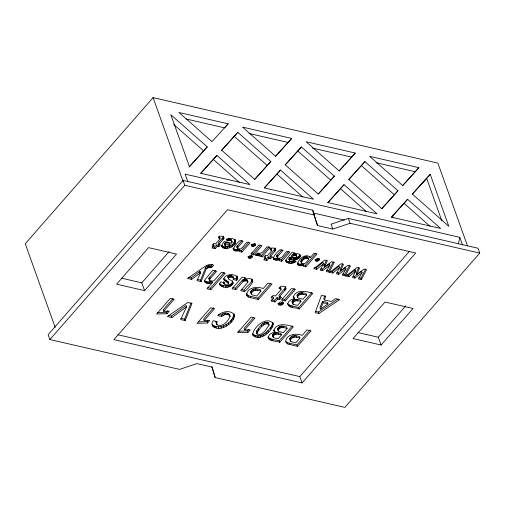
<?xml version="1.0" encoding="UTF-8"?>
<svg xmlns="http://www.w3.org/2000/svg" width="505" height="505" viewBox="0 0 505 505"><rect width="100%" height="100%" fill="white"/><g stroke="black" fill="none" stroke-linecap="round" stroke-linejoin="round"><path stroke-width="0.76" d="M252.323 256.767L252.008 255.883L249.811 255.7L248.201 257.045L248.517 257.929L250.732 258.118L252.323 256.767L251.806 255.309L250.209 256.66L247.993 256.471L248.517 257.929M283.311 303.328L282.92 302.217L280.168 301.99L278.16 303.675L278.552 304.78L281.317 305.014L283.311 303.328L282.787 301.87L280.799 303.555L278.028 303.322L278.552 304.78M212.687 326.198L212.163 324.74C220.136 330.586 232.685 322.929 233.941 313.94C235.709 320.877 227.237 326.546 221.373 328.073C216.898 329.809 208.666 325.908 213.28 320.713L217.295 321.635L216.437 324.065L217.131 324.835C222.825 327.499 228.052 321.136 230.04 316.509C229.964 311.888 223.45 312.267 221.259 315.088L218.583 314.47M300.791 261.274L301.554 263.421C304.547 265.302 306.895 261.584 308.454 259.602L307.747 257.272C304.963 255.467 301.624 258.686 300.791 261.274L301.037 261.962M224.081 283.974L223.582 281.935L224.081 283.974L225.375 284.795L227.193 284.788L228.765 283.513L225.066 280.95L223.841 279.196C224.637 272.649 240.348 273.18 236.75 280.325L233.089 279.48L233.506 278.703L232.906 276.589C231.65 275.244 228.639 275.067 227.805 276.961L228.519 278.924L232.048 281.089L232.994 282.226L233.102 283.438C230.804 288.292 221.121 289.005 219.41 283.482C222.692 287.074 230.286 286.562 232.578 281.979L232.47 280.767M239.875 250.366L239.035 251.452L241.945 252.121L250.038 242.873L246.945 242.166C244.149 244.18 242.179 250.821 237.729 248.839L237.388 248.441L237.956 247.204L243.132 241.289L240.039 240.576C234.636 245.02 228.992 253.156 239.875 250.366L239.351 248.902C237.413 249.659 234.718 250.007 233.133 248.378M279.745 259.532L278.905 260.624L281.822 261.293L289.908 252.045L286.815 251.332C284.018 253.352 282.049 259.993 277.599 258.011L277.258 257.613L277.826 256.376L283.002 250.461L279.909 249.748C274.505 254.192 268.862 262.329 279.745 259.532L279.221 258.074M272.738 323.579L272.807 322.48C274.625 330.541 257.752 343.88 252.342 333.824C259.987 340.111 269.771 330.655 272.738 323.579L273.262 325.037M250.745 292.483L250.827 291.524C252.55 287.793 257.266 288.607 260.391 289.712L260.915 291.17L256.641 296.056L251.806 294.712L250.745 292.483L251.282 293.253M251.269 293.948L250.827 291.524M289.876 338.363L289.794 339.322L290.855 341.55L295.69 342.889L299.964 338.009L299.44 336.551C296.315 335.446 291.6 334.632 289.876 338.363L290.318 340.78M277.7 328.502L277.63 329.298L278.659 331.362L283.425 332.637L287.092 328.439L286.575 326.981C283.715 326.022 279.347 325.094 277.7 328.502L278.154 330.756M297.104 295.924L297.174 295.128C298.821 291.72 303.189 292.647 306.049 293.607L306.573 295.065L302.899 299.263L298.133 297.988L297.104 295.924L297.615 296.53M297.628 297.382L297.174 295.128M217.144 246.415L215.155 248.694L214.631 247.235L216.62 244.957L217.144 246.415L218.835 246.806L220.42 244.994L218.728 244.603L223.86 238.423L223.425 235.999M223.86 238.423L223.942 237.457L223.343 236.725L219.991 236.024L218.356 237.899L219.852 238.24L219.669 239.275L215.635 243.896L213.653 243.435L212.068 245.253L214.051 245.708L212.062 247.98L215.155 248.694M268.862 258.314L266.874 260.586L266.356 259.128L268.344 256.856L268.862 258.314L270.554 258.705L272.138 256.893L270.446 256.502L275.579 250.316L275.143 247.892M285.855 289.163L285.439 286.499L285.855 289.163L279.442 296.896L281.556 297.382L279.574 299.648L277.46 299.162L276.936 297.704L274.455 300.544L274.973 302.003L277.46 299.162M224.573 244.054L225.299 242.457L229.605 243.448L230.129 244.906L227.168 246.377L225.451 245.998L224.573 244.054L225.451 245.998M225.097 245.512L224.643 243.416M237.388 248.441L236.952 246.446L242.091 240.418M277.258 257.613L276.822 255.618L281.96 249.59M286.348 261.962L285.47 259.968C286.493 264.544 293.455 263.982 296.145 261.255L293.051 260.542L291.164 261.363L289.712 261.003L288.911 259.134L289.864 257.487C293.253 258.566 298.221 258.604 299.938 254.823L300.462 256.281C298.739 260.062 293.777 260.024 290.381 258.945L289.864 257.487M289.434 260.593L290.381 258.945M247.778 282.415L247.886 281.758L246.737 280.95L244.837 280.843L243.075 281.424L235.917 289.605L235.399 288.147L242.558 279.959L244.313 279.385L246.213 279.492L247.362 280.3L247.778 282.415L240.683 290.703L244.553 291.593C250.928 286.234 258.503 276.102 244.868 279.189L244.344 277.731M212.359 282.674C209.777 283.766 204.998 284.107 204.336 280.521C206.248 282.51 209.48 282.131 211.835 281.209L212.359 282.674L207.012 288.784L210.882 289.674L225.23 273.262L221.367 272.372L214.177 280.584L212.498 281.146L209.84 280.704L208.918 278.722L209.045 278.028L215.572 270.377M209.436 280.18L210.187 278.59L216.588 271.273L212.719 270.383L204.897 279.77L204.86 281.979M222.061 246.945L221.537 245.487C225.987 249.432 234.989 245.209 235.046 239.383C239.705 248.763 214.253 252.677 224.252 241.535L231.631 243.233L231.997 241.567L230.981 239.503L229.144 238.998L226.341 239.515M236.75 280.325L236.233 278.867L237.135 276.734L237.653 278.192M458.407 244.016L459.758 237.325L185.127 174.143L187.91 181.876M219.473 237.363L218.798 236.586L219.315 238.044M266.874 260.586L263.78 259.879L265.769 257.607L263.787 257.146L265.371 255.334L267.353 255.789L271.715 250.72L271.052 248.675L270.869 249.716M271.715 250.72L271.267 248.927M280.502 288.21L280.325 287.478L279.656 287.238L281.026 289.668L275.572 296.006L273.098 295.438L271.116 297.704L273.59 298.272L271.109 301.113L274.973 302.003M244.553 291.593L244.029 290.135C246.206 286.322 251.673 283.791 252.14 279.139M308.467 259.122L308.265 258.73C305.487 256.925 302.148 260.144 301.315 262.733L301.554 263.421M200.573 272.839L196.975 280.647L201.135 281.607L200.618 280.142L205.68 267.385L207.801 266.091L209.449 265.807L211.046 266.103L211.57 267.562L213.615 265.226C210.8 263.698 207.429 264.708 204.961 266.438L187.462 278.457L191.61 279.41L200.573 272.839L200.049 271.381L191.086 277.952L188.321 277.314M201.135 281.607L206.204 268.843L209.114 267.309L211.57 267.562M168.386 315.385L171.365 316.073L186.017 305.386L186.541 306.844L180.695 319.558L185.152 320.58L184.628 319.122L191.193 302.722M185.152 320.58L192.001 303.473L187.809 302.508L167.42 316.502L171.889 317.531L186.541 306.844M256.344 331.817C258.838 327.985 262.783 320.625 268.262 322.689L269.026 325.031C266.514 328.856 262.613 336.166 257.133 334.127L256.344 331.817L256.616 332.669M268.786 324.147C263.307 322.083 259.362 329.443 256.868 333.275L257.133 334.127M322.594 301.289L319.949 307.671L320.473 309.129L327.985 303.865L327.461 302.407L322.594 301.289L323.112 302.748L320.473 309.129M324.942 295.627L323.781 298.442L324.298 299.901L331.337 301.517L335.484 298.619L339.751 299.604L318.895 313.491L315.17 312.639L321.483 295.4L325.75 296.385L324.298 299.901M320.593 268.875L322.089 269.222L329.348 263.825L329.872 265.289L326.236 271.513L329.228 272.201L334.36 262.272L331.779 261.678L324.494 266.993L323.97 265.535L326.224 260.618M324.494 266.993L327.392 260.668L324.797 260.075L313.757 268.641L316.742 269.329L323.415 263.787L322.891 262.329L316.218 267.871L314.729 267.53M342.661 263.623L340.086 269.241L340.61 270.699L347.894 265.384L350.47 265.977L345.338 275.907L342.352 275.219L345.988 268.995L345.464 267.536L338.198 272.927L336.709 272.586M340.61 270.699L343.501 264.374L340.913 263.78L329.866 272.346L332.858 273.035L339.524 267.498L339.006 266.04L332.334 271.576L330.838 271.236M358.771 267.328L356.195 272.952L356.719 274.411L364.004 269.096L366.586 269.689L361.454 279.612L358.468 278.93L362.098 272.7L361.574 271.242L354.314 276.633L352.825 276.292M356.719 274.411L359.617 268.086L357.022 267.486L345.982 276.058L348.968 276.74L355.64 271.204L355.116 269.746L348.444 275.282L346.954 274.941M199.399 272.801L200.049 271.381M300.462 256.281L300.399 255.202L299.654 254.318L297.357 253.63L294.472 254.091L294.882 253.194L291.757 252.475L286.278 259.475L285.994 261.426M323.415 263.787L320.372 270.162L322.613 270.68L329.872 265.289M339.524 267.498L336.488 273.874L338.722 274.385L345.988 268.995M354.441 271.16L355.116 269.746M355.64 271.204L352.597 277.58L354.838 278.091L362.098 272.7M233.424 278.047C232.174 276.702 229.163 276.525 228.329 278.419L228.519 278.924M329.228 272.201L328.704 270.743L333.155 262.139M345.338 275.907L344.814 274.449L349.605 265.182M361.454 279.612L360.93 278.154L365.721 268.887M328.622 265.075L329.348 263.825M251.08 244.717L253.264 244.887L254.937 243.492L255.461 244.95L255.12 245.506L252.986 246.49L251.282 245.771L252.203 244.199L254.52 243.795L255.132 244.041L255.461 244.95M315.575 260.889L315.051 259.431L317.235 259.602L318.907 258.207L319.425 259.665L317.759 261.06L315.575 260.889L315.246 259.974L316.906 258.579L319.103 258.762L319.425 259.665M224.106 283.393L224.498 282.756L220.634 281.866L219.732 283.463L219.934 284.94M292.092 301.573C293.575 298.322 297.71 299.2 300.393 300.071L300.917 301.529L297.489 305.449L293.342 304.357L292.654 303.783L292.092 301.573L292.654 303.783M292.616 303.032C294.099 299.781 298.228 300.664 300.917 301.529M272.618 334.948C274.101 331.697 278.23 332.58 280.919 333.445L281.443 334.903L278.015 338.823L273.868 337.731L273.18 337.157L272.618 334.948L273.18 337.157M273.136 336.406C274.619 333.155 278.754 334.039 281.443 334.903M225.167 244.875L225.823 243.915L225.299 242.457M251.351 292.982C253.074 289.251 257.79 290.066 260.915 291.17M290.4 339.821C292.124 336.09 296.839 336.904 299.964 338.009M218.728 244.603L218.204 243.145L223.336 236.965M270.446 256.502L269.929 255.044L275.055 248.858L275.579 250.316M279.442 296.896L278.918 295.438L285.331 287.705M297.697 296.587C299.345 293.178 303.713 294.106 306.573 295.065M278.223 329.961C279.871 326.552 284.239 327.486 287.092 328.439M303.669 265.232L302.987 266.167L305.853 266.823L317.052 254.021L313.959 253.308L310.146 257.67C304.957 249.798 289.352 268.502 303.669 265.232L303.145 263.774M244.868 279.189L245.79 277.99L242.148 277.15L232.041 288.715L235.917 289.605M260.024 254.956L259.141 256.079L262.063 256.755L270.156 247.5L267.057 246.793C264.462 249.262 262.082 255.164 257.582 252.936L255.461 255.303L257.178 255.738L260.024 254.956L259.501 253.497L256.654 254.28L257.178 255.738M467.523 245.96L437.867 163.115L153.078 97.61L25.25 243.776L55.178 327.354M188.99 167.187L207.252 146.886L170.785 114.66L189.451 166.625L207.252 146.886M228.153 123.807L211.98 141.665L178.972 112.495L228.153 123.807L224.611 127.86L186.181 119.022M332.801 229.062L317.544 225.552L312.734 210.225L183.056 180.392L48.126 334.682L49.869 339.543L179.616 369.389L196.887 363.606L212.144 367.116L215.212 377.576L344.89 407.39L479.75 253.087L478.008 248.226L348.33 218.419L331.059 224.195L332.801 229.062L350.072 223.279L479.75 253.087M49.869 339.543L184.792 185.259L183.056 180.392M200.839 173.303L216.904 155.42L249.918 184.59L200.731 173.278L216.904 155.42M221.222 150.793L237.811 132.335L270.825 161.512L254.754 179.389M144.581 290.615L116.611 284.182L148.565 247.639L176.535 254.072L144.581 290.615L141.791 282.838L169.112 251.597M275.661 156.31L291.726 138.427L242.539 127.115L275.553 156.285L291.726 138.427M264.405 187.923L280.477 170.04L313.491 199.21L264.304 187.904L280.477 170.04M297.817 151.033L301.378 146.961L334.386 176.138L330.826 180.209L297.817 151.033L285.3 164.857M218.835 246.806L218.311 245.348L219.498 243.991M173.064 298.455L163.147 309.792L163.67 311.25L169.289 311.168L167.092 313.681L156.588 314.034L170.21 298.461L174.08 299.351L163.67 311.25M157.257 312.639L166.568 312.223L167.887 310.714M211.046 266.103L212.58 264.349M241.945 252.121L241.428 250.663L249.009 241.996M210.882 289.674L210.358 288.216L224.201 272.391M253.908 254.873L250.802 254.16L258.888 244.912L261.994 245.626L253.908 254.873L253.384 253.415L260.46 245.323M213.533 307.766L203.616 319.103L204.14 320.561L209.758 320.479L207.561 322.992L197.057 323.345L210.68 307.766L214.549 308.656L204.14 320.561M262.063 256.755L261.546 255.29L269.127 246.623M198.503 321.912L207.037 321.534L207.915 320.53M344.94 164.617L355.293 153.053L306.112 141.735L339.12 170.917L355.293 153.053M270.554 258.705L270.036 257.247L270.825 256.338M327.928 202.499L328.944 201.337M327.998 202.524L344.044 184.666L377.052 213.842L327.871 202.524L344.044 184.666M348.879 179.471L364.945 161.587L397.959 190.757L381.887 208.641M281.822 261.293L281.298 259.835L288.374 251.743M292.515 254.451L291.126 256.041L291.644 257.5L294.863 257.853L296.801 256.464L295.987 254.261L293.942 253.996L292.515 254.451L293.039 255.909L291.644 257.5M258.39 299.572L248.864 297.192L246.692 295.179C246.648 287.339 257.443 286.038 263.187 288.576L267.978 283.09L271.993 284.018L258.39 299.572L257.866 298.114L270.465 283.709M253.516 317.645L244.104 328.414L244.622 329.872L250.24 329.79L248.043 332.303L237.539 332.656L251.168 317.083L255.031 317.973L244.622 329.872M238.208 331.261L247.526 330.844L248.839 329.336M305.853 266.823L305.329 265.365L316.023 253.144M279.574 299.648L279.05 298.19L280.54 296.492M285.287 300.961L281.411 300.071L291.518 288.507L295.4 289.403L285.287 300.961L284.769 299.503L294.371 288.519M402.794 185.556L418.86 167.673L369.679 156.361L402.687 185.537L418.86 167.673M299.231 308.972C296.151 307.261 287.983 308.555 287.768 303.423C288.784 300.645 291.745 299.042 294.585 298.827L293.279 297.073C295.791 288.892 306.939 291.309 312.835 293.411L299.231 308.972L298.707 307.513L311.812 292.528M279.757 342.346C276.677 340.635 268.509 341.929 268.294 336.797C269.31 334.02 272.271 332.416 275.105 332.202L273.805 330.453C276.311 322.266 287.465 324.683 293.361 326.785L279.757 342.346L279.233 340.888L292.338 325.902M391.539 217.175L407.611 199.292L440.625 228.462L391.438 217.15L407.611 199.292M422.559 182.924L426.106 178.865M412.503 194.034L430.209 174.332L448.812 226.291L412.345 194.065L430.209 174.332M297.439 346.411L287.913 344.025L285.742 342.018C285.697 334.171 296.486 332.877 302.23 335.415L307.027 329.929L311.042 330.857L297.439 346.411L296.915 344.953L310.013 329.973M302.085 382.929L113.922 339.644L227.54 209.72L415.703 253.005L302.085 382.929L299.818 376.61L409.29 251.427M381.098 345.022L353.083 338.577L385.044 302.041L413.052 308.479L381.098 345.022L378.308 337.245L405.629 306.005M237.811 132.335L221.638 150.2L254.646 179.37L270.825 161.512M301.378 146.961L285.205 164.819L318.219 193.996L334.386 176.138M318.308 194.034L329.26 181.933M339.202 170.955L343.899 165.773M364.945 161.587L348.772 179.445L381.786 208.615L397.959 190.757M234.459 315.398C231.441 309.35 221.745 311.37 217.769 315.625L221.783 316.547C223.702 314.388 227.932 313.435 229.933 315.871M323.97 265.535L325.188 264.652M315.391 311.351L318.371 312.033L337.927 299.01M285.824 260.504C288.38 262.385 292.155 262.196 294.787 260.536L295.311 261.994M293.039 255.909L295.229 255.41L296.795 256.054M231.997 241.567L231.498 240.961L229.661 240.456L226.865 240.973L226.537 239.263C229.346 238.114 233.916 237.71 235.57 240.841M273.003 257.55L274.808 258.547L278.072 258.465L278.596 259.923M297.742 264.311L297.218 262.852L299.276 264.178L302.129 264.109L302.653 265.567M271.791 250.385L270.08 249.798L271.715 247.923L273.786 248.132L275.667 249.356M280.18 288.696L278.975 288.513L281.026 286.171L283.608 286.43L285.211 287.048L285.963 287.957M248.984 133.465L288.178 142.479M312.532 148.11L351.726 157.131M376.118 162.717L415.312 171.732M312.98 212.895L344.41 220.13M184.792 185.259L314.47 215.092M225.823 243.915L230.129 244.906M216.62 244.957L218.311 245.348M239.244 250.164L241.428 250.663M251.522 252.986L253.384 253.415M259.349 254.791L261.546 255.29M268.344 256.856L270.036 257.247M279.839 259.501L281.298 259.835M303.183 264.873L305.329 265.365M326.464 270.225L328.704 270.743M342.579 273.931L344.814 274.449M358.689 277.643L360.93 278.154M212.157 246.661L214.631 247.235M264.5 258.705L266.356 259.128M233.297 278.192L236.233 278.867M323.112 302.748L327.985 303.865M197.146 279.347L200.618 280.142M232.811 287.553L235.399 288.147M241.453 289.542L244.029 290.135M271.835 296.53L273.072 296.814L273.59 298.272M276.936 297.704L279.05 298.19M282.181 298.909L284.769 299.503M271.229 299.806L274.455 300.544M246.692 295.179L246.169 293.721L248.34 295.734L257.866 298.114M287.452 303.619L290.28 305.487L298.707 307.513M207.782 287.623L210.358 288.216M121.383 278.141L141.791 282.838M357.868 332.542L378.308 337.245M180.916 318.27L184.628 319.122M268.502 338.451L267.978 336.993L270.8 338.868L279.233 340.888M286.537 343.135L286.013 341.677L289.315 343.204L296.915 344.953M117.804 334.739L299.818 376.61M288.911 259.134L289.876 259.816M224.195 280.111L223.671 278.653L228.108 281.588L228.765 283.513M272.656 335.699L273.344 336.273M361.397 165.64L394.411 194.816M404.063 203.351L430.001 226.272M340.49 188.731L366.428 211.652M234.263 136.394L267.278 165.564M276.929 174.099L302.867 197.019M173.707 124.432L203.704 150.945M213.362 159.473L239.301 182.393M276.734 256.155L277.599 258.011M236.864 246.983L237.729 248.839M223.557 282.516L223.955 282.996M208.918 278.722L209.84 280.704M307.747 257.272L308.454 259.602M227.805 276.961L227.995 277.466M459.758 237.325L462.529 245.051M426.662 178.391L441.806 220.698M392.366 215.692L393.155 217.907M348.33 218.419L350.072 223.279M354.314 276.633L354.838 278.091M348.444 275.282L348.968 276.74M338.198 272.927L338.722 274.385M315.802 220.685L317.544 225.552M332.334 271.576L332.858 273.035M318.567 258.762L319.091 260.22M322.089 269.222L322.613 270.68M317.98 259.267L318.497 260.725M317.235 259.602L317.759 261.06M316.433 259.747L316.957 261.205M315.663 259.684L316.187 261.142M316.218 267.871L316.742 269.329M309.622 256.212L310.146 257.67M307.33 256.976L307.854 258.434M306.712 256.761L307.236 258.219M305.582 256.717L306.106 258.175M304.414 257.102L304.938 258.56M303.208 257.91L303.732 259.374M301.958 259.147L302.482 260.605M301.106 260.327L301.624 261.786M299.263 255.984L299.787 257.443M298.575 256.654L299.093 258.112M318.371 312.033L318.895 313.491M301.144 264.285L301.668 265.744M297.786 257.203L298.31 258.661M300.191 264.311L300.715 265.769M295.987 254.261L296.511 255.719M296.902 257.626L297.426 259.084M299.276 264.178L299.793 265.636M295.419 254.04L295.943 255.498M298.329 263.869L298.853 265.327M294.705 253.952L295.229 255.41M295.924 257.922L296.448 259.381M293.948 252.633L294.472 254.091M297.647 263.421L298.171 264.885M293.942 253.996L294.466 255.454M294.863 258.093L295.387 259.551M293.19 254.16L293.714 255.618M293.74 258.131L294.264 259.589M293.702 261.142L294.219 262.6M291.284 257.815L291.808 259.273M292.414 261.577L292.938 263.036M302.609 292.812L303.133 294.27M291.006 261.811L291.53 263.269M289.397 258.017L289.92 259.475M288.999 258.617L289.517 260.075M301.226 292.66L301.75 294.118M289.195 259.545L289.712 261.003M289.548 261.824L290.066 263.282M299.919 292.843L300.443 294.301M288.115 261.609L288.639 263.067M298.764 293.348L299.288 294.806M286.385 260.952L286.909 262.411M297.824 294.15L298.348 295.608M297.426 299.383L297.944 300.847M295.974 299.219L296.498 300.677M294.585 298.827L294.061 297.369L293.115 296.605L293.639 298.064M294.705 299.364L295.229 300.828M293.613 299.837L294.131 301.296M277.308 254.918L277.826 256.376M276.822 255.618L277.34 257.077M292.698 300.62L293.216 302.078M274.284 250.063L274.808 251.522M276.955 258.674L277.479 260.132M292.818 302.899L293.342 304.357M275.869 258.699L276.393 260.157M291.884 305.942L292.408 307.4M274.808 258.547L275.332 260.006M270.516 248.485L271.04 249.943M273.994 258.295L274.518 259.759M273.394 257.967L273.912 259.425M290.28 305.487L290.798 306.952M272.82 257.058L273.521 259.008M284.365 289.207L284.889 290.665M289.005 304.951L289.529 306.409M288.065 304.326L288.582 305.79M280.591 287.787L281.115 289.245M280.325 287.478L280.849 288.936M295.854 335.724L296.372 337.182M294.32 335.554L294.838 337.012M282.377 302.545L282.901 304.004M265.245 256.142L265.769 257.607M281.676 303.145L282.2 304.603M292.9 335.762L293.424 337.22M280.799 303.555L281.317 305.014M291.637 336.349L292.161 337.807M279.814 303.732L280.338 305.197M278.817 303.638L279.341 305.102M290.571 337.283L291.088 338.741M290.331 340.086L290.855 341.55M258.503 253.939L259.021 255.397M254.596 244.041L255.12 245.506M257.55 254.198L258.074 255.656M254.009 244.553L254.526 246.011M289.315 343.204L289.832 344.662M283.135 326.186L283.652 327.65M253.264 244.887L253.788 246.345M281.752 326.034L282.276 327.492M255.808 254.179L256.325 255.637M252.462 245.032L252.986 246.49M287.389 342.567L287.913 344.025M251.692 244.969L252.216 246.427M280.445 326.217L280.969 327.676M279.29 326.722L279.808 328.181M278.343 327.524L278.867 328.982M251.471 255.852L251.995 257.31M250.916 256.332L251.439 257.79M277.946 332.763L278.47 334.222M250.209 256.66L250.732 258.118M249.426 256.799L249.943 258.263M276.5 332.593L277.024 334.051M248.624 256.723L249.148 258.188M275.105 332.202L274.587 330.743L273.641 329.986L274.164 331.444M275.231 332.745L275.749 334.203M272.302 324.816L272.82 326.274M274.133 333.212L274.657 334.67M271.501 326.18L272.018 327.638M273.218 333.994L273.742 335.453M256.805 288.885L257.329 290.343M270.333 327.682L270.85 329.146M269.026 325.031L268.262 322.689M252.159 279.858L252.677 281.317M255.271 288.715L255.795 290.173M267.227 322.171L267.751 323.629M251.913 280.666L252.437 282.125M272.41 339.316L272.934 340.774M265.813 322.114L266.337 323.572M253.851 288.929L254.375 290.388M237.438 245.746L237.956 247.204M267.827 330.548L268.351 332.006M270.8 338.868L271.324 340.326M235.153 240.216L235.677 241.68M238.202 249.293L238.726 250.751M252.588 289.51L253.112 290.968M264.405 322.588L264.929 324.046M234.97 241.112L235.494 242.57M236.952 246.446L237.47 247.905M269.531 338.325L270.049 339.783M234.503 242.065L235.021 243.524M237.085 249.502L237.609 250.96M268.584 337.706L269.108 339.164M251.522 290.444L252.045 291.903M266.381 332.056L266.905 333.515M262.947 323.598L263.465 325.056M247.362 280.3L247.886 281.758M247.014 279.814L247.538 281.272M233.739 243.075L234.257 244.534M235.999 249.527L236.517 250.985M233.531 243.315L234.049 244.773M246.213 279.492L246.737 280.95M234.939 249.375L235.463 250.84M264.898 333.319L265.422 334.777M230.981 239.503L232.041 242.343M245.247 279.353L245.765 280.812M261.375 325.151L261.899 326.609M234.124 249.129L234.648 250.587M232.205 244.597L232.729 246.055M230.04 239.124L230.564 240.582M233.518 248.795L234.042 250.253M232.95 247.886L233.651 249.836M244.313 279.385L244.837 280.843M250.265 296.366L250.789 297.824M263.37 334.335L263.894 335.793M229.144 238.998L229.661 240.456M243.416 279.587L243.94 281.045M230.678 245.651L231.195 247.109M228.222 239.016L228.746 240.475M248.34 295.734L248.864 297.192M242.558 279.959L243.075 281.424M261.811 335.105L262.329 336.564M227.294 239.193L227.812 240.651M246.964 294.838L247.488 296.296M229.011 246.434L229.529 247.892M258.143 328.85L258.667 330.308M260.22 335.629L260.744 337.087M227.282 246.901L227.805 248.365M256.849 330.554L257.367 332.012M258.636 335.894L259.16 337.353M225.129 242.652L225.653 244.117M236.883 275.705L237.407 277.163M236.914 277.807L237.438 279.271M222.56 238.164L223.084 239.623M225.571 247.046L226.095 248.504M257.045 335.913L257.569 337.372M223.942 246.85L224.466 248.309M255.454 335.673L255.978 337.132M219.542 237.028L220.066 238.486M222.882 246.516L223.406 247.974M219.328 236.776L219.852 238.24M254.047 335.225L254.57 336.683M222.08 246.061L222.604 247.519M233.506 278.703L232.906 276.589M232.363 276.065L232.881 277.529M253.011 334.607L253.529 336.065M231.385 275.711L231.909 277.169M230.337 275.572L230.861 277.03M232.578 281.979L233.102 283.438M229.415 275.661L229.933 277.119M231.839 283.261L232.363 284.719M228.645 275.951L229.169 277.409M231.094 283.974L231.618 285.432M228.071 276.412L228.595 277.87M247.526 330.844L248.043 332.303M230.211 284.58L230.728 286.038M229.175 285.079L229.699 286.537M228.512 284.012L228.108 281.588M213.527 244.25L214.051 245.708M226.53 280.565L227.048 282.03M227.995 285.464L228.519 286.922M224.548 279.492L225.066 280.95M226.739 285.716L227.263 287.175M225.476 285.811L225.994 287.269M233.916 315.259L234.44 316.717M222.913 285.533L223.437 286.991M233.461 316.704L233.985 318.163M220.66 284.7L221.177 286.158M232.571 318.27L233.095 319.728M219.909 284.138L220.432 285.596M153.078 97.61L183.006 181.188M230.04 316.509L229.415 314.413M231.252 319.968L231.776 321.426M229.049 313.889L229.567 315.347M228.411 313.485L228.935 314.943M230.419 320.915L230.943 322.373M227.515 313.188L228.039 314.647M210.465 265.958L210.989 267.416M209.449 265.807L209.973 267.265M225.741 312.986L226.265 314.445M208.59 265.851L209.114 267.309M228.329 322.973L228.847 324.431M207.801 266.091L208.319 267.549M224.144 313.226L224.668 314.691M206.968 266.539L207.492 267.997M209.663 277.131L210.187 278.59M222.667 313.927L223.191 315.385M205.68 267.385L206.204 268.843M225.975 324.639L226.493 326.104M210.452 281.67L210.976 283.128M209.045 278.028L209.562 279.486M221.259 315.088L221.783 316.547M209.133 281.916L209.657 283.374M207.877 281.96L208.395 283.419M223.45 325.877L223.974 327.335M206.678 281.796L207.202 283.255M205.636 281.474L206.154 282.933M204.853 281.051L205.377 282.51M220.849 326.615L221.373 328.073M218.261 326.842L218.785 328.3M216.5 323.011L215.976 321.552L216.437 324.065M216.607 323.377L217.131 324.835M215.774 326.546L216.298 328.004M214.246 326.085L214.77 327.543M213.047 325.485L213.564 326.943M207.037 321.534L207.561 322.992M191.086 277.952L191.61 279.41M215.212 377.576L211.721 366.737M171.365 316.073L171.889 317.531M166.568 312.223L167.092 313.681M252.866 335.282C252.323 327.48 267.271 315.013 273.331 323.939M312.734 210.225L315.581 219.94M231.473 240.109L231.524 240.885M296.271 254.596L296.277 255.006"/></g></svg>
